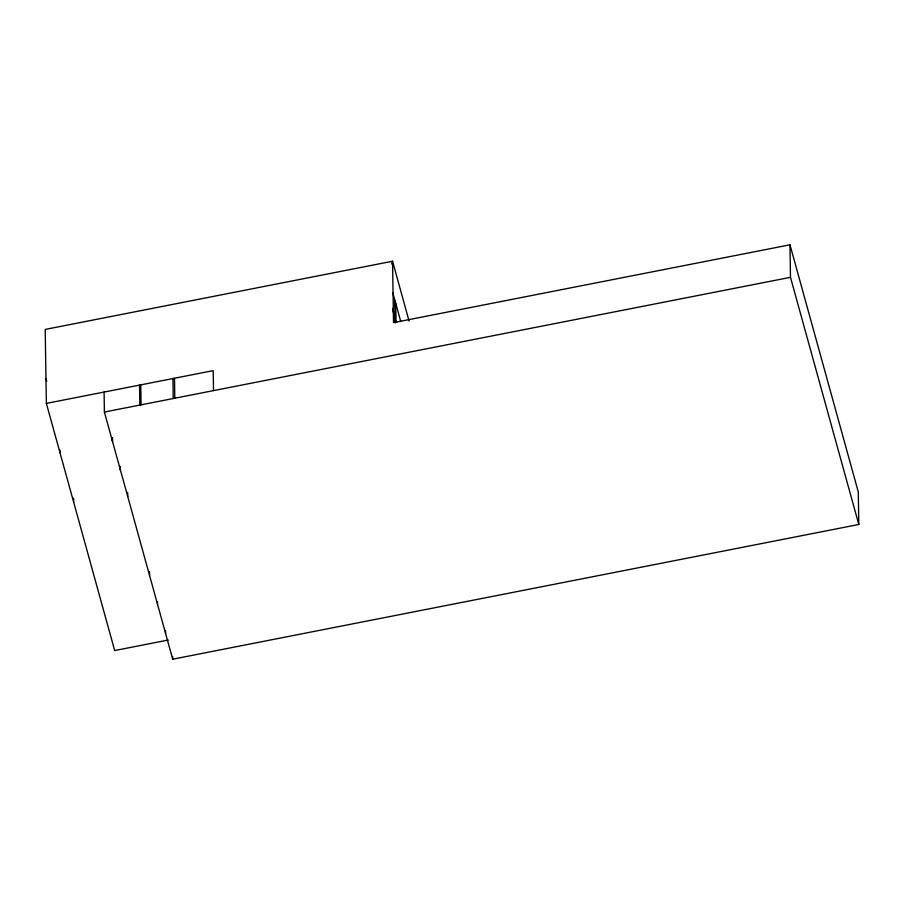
<?xml version="1.0" encoding="UTF-8"?>
<svg xmlns="http://www.w3.org/2000/svg" width="904" height="904" viewBox="0 0 904 904"><rect width="100%" height="100%" fill="white"/><g stroke="black" fill="none" stroke-linecap="round" stroke-linejoin="round"><path stroke-width="1.36" d="M391.76 263.945L392.551 261.233L45.2 329.429L46.364 403.399L114.684 650.552L168.28 640.032M104.084 392.065L104.389 412.043L172.709 659.197L858.8 524.478L858.291 491.957L789.972 244.803L393.511 322.649L392.551 261.233L409.06 320.988M46.364 403.399L213.197 370.64L213.513 390.618M104.389 412.043L790.48 277.325L789.972 244.803M790.48 277.325L858.8 524.478M392.867 292.964L400.788 321.598M392.777 308.467L395.534 318.468L395.274 301.665M396.607 322.321L395.862 319.643L395.602 302.84M392.799 309.609L395.602 322.412M45.98 378.742L46.714 381.42M395.014 300.727L395.364 322.875M174.483 378.245L174.788 398.223M172.935 378.55L173.24 398.528M172.664 656.53L172.709 659.197M165.545 630.743L165.579 633.41M157.511 601.68L157.545 604.347M149.544 571.633L149.612 575.622M140.753 384.867L141.069 404.845M139.544 385.104L139.86 405.082M127.667 492.488L127.735 496.477M120.311 467.119L120.356 469.786M120.108 466.385L120.153 469.052M112.503 437.615L112.571 441.615M112.277 438.056L112.322 440.723M73.608 498.206L73.676 502.206M59.98 450.135L60.014 452.802"/></g></svg>
